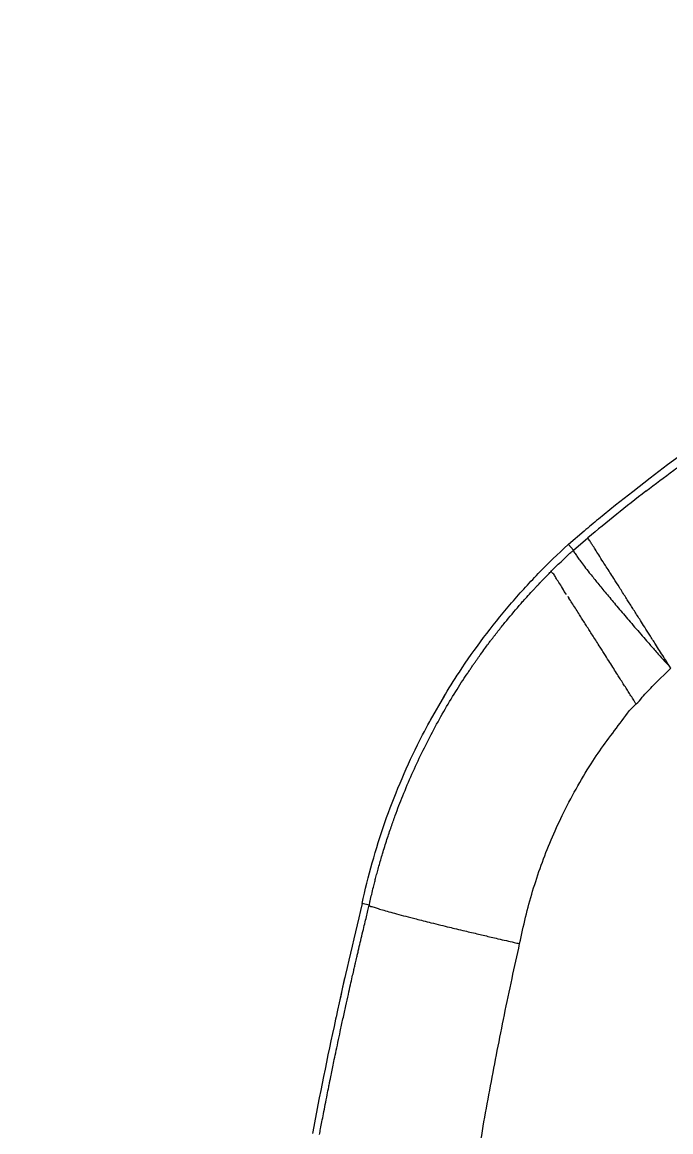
# Model space of a CAD drawing. Header units: millimetres. Extents: x 1145859089 to 1147511753, y -1047484727 to -1047247487.
# Drawn here: x 1146327432 to 1146327518.4, y -1047437916.6 to -1047437768.9 of the extents above; entities that cross this region are included whole.
import ezdxf
from ezdxf.xclip import XClip

# ---------------------------------------------------------------- set-up
doc = ezdxf.new("R2010")
doc.units = ezdxf.units.MM
doc.header["$LTSCALE"] = 100
doc.header["$MEASUREMENT"] = 0
doc.header["$XCLIPFRAME"] = 2
doc.linetypes.add('CENTERX2', pattern=[4, 2.5, -0.5, 0.5, -0.5])
doc.layers.get('0').update_dxf_attribs({"linetype": 'CONTINUOUS'})
for name, color, linetype in [('L-지중매입', 3, 'CENTERX2'), ('XREF', 135, 'CONTINUOUS'), ('단지배치도$0$W240910', 135, 'CONTINUOUS')]:
    doc.layers.add(name, color=color, linetype=linetype)

# ---------------------------------------------------------------- blocks, each defined once
blk = doc.blocks.new('단지배치도$0$zw$9902')
at = {"layer": '단지배치도$0$W240910', "linetype": 'ByBlock', "ltscale": 20}
for p, q in [((58846.73, -66456.82), (58844.37, -66458.55)), ((58844.37, -66458.55), (58842.03, -66460.32)), ((58842.03, -66460.32), (58839.72, -66462.11)), ((58839.72, -66462.11), (58837.42, -66463.92)), ((58837.42, -66463.92), (58835.15, -66465.77)), ((58833.24, -66467.35), (58831.15, -66469.12)), ((58831.82, -66469.88), (58833.74, -66468.26)), ((58831.11, -66469.15), (58831.15, -66469.12)), ((58831.15, -66469.12), (58831.82, -66469.88)), ((58842.51, -66487.84), (58844.79, -66485.62)), ((58814.65, -66489.22), (58812.74, -66492.54)), ((58804.6, -66517.16), (58803.66, -66516.94)), ((58801.33, -66526.85), (58800.54, -66530.4)), ((58800.14, -66532.21), (58800.11, -66532.35)), ((58800.17, -66532.06), (58800.14, -66532.21))]:
    blk.add_line(p, q, dxfattribs=at)
at = {"layer": '단지배치도$0$W240910'}
for radius in [11431.38, 11931.38]:
    blk.add_arc((57394.29, -57699.4), radius, 251.62775, 321.418131, dxfattribs=at)
at = {"layer": '단지배치도$0$W240910', "linetype": 'ByBlock', "ltscale": 20}
for centre, radius, start, end in [((58993.21, -66659.1), 248.7, 127.5968, 129.8812), ((59004.6, -66672.22), 267.09, 129.3777, 129.91), ((59395.36, -66661.35), 609.06, 166.28469, 167.74428), ((59395.36, -66661.35), 609.06, 167.7725, 169.23201)]:
    blk.add_arc(centre, radius, start, end, dxfattribs=at)
for points, knots in [([(58841.48, -66462.05), (58842.71, -66461.1), (58844.26, -66459.93), (58845.92, -66458.7), (58846.49, -66458.29), (58846.93, -66457.97), (58847.78, -66457.35), (58849.32, -66456.25), (58850.69, -66455.29), (58851.54, -66454.7)], [0, 0, 0, 0, 4.659383, 5.833447, 6.209013, 6.764018, 7.459175, 9.356377, 12.468955, 12.468955, 12.468955, 12.468955]), ([(58844.79, -66485.62), (58844.48, -66485.12), (58843.8, -66484.05), (58842.86, -66482.58), (58842.02, -66481.26), (58841.35, -66480.21), (58840.8, -66479.34), (58840.34, -66478.62), (58839.94, -66477.99), (58839.55, -66477.38), (58839.17, -66476.78), (58838.64, -66475.95), (58837.98, -66474.9), (58837.27, -66473.79), (58836.69, -66472.87), (58836.21, -66472.14), (58835.72, -66471.36), (58835.22, -66470.58), (58834.74, -66469.82), (58834.35, -66469.2), (58834.03, -66468.7), (58833.84, -66468.4), (58833.74, -66468.26)], [0, 0, 0, 0, 1.766105, 3.789667, 5.227974, 6.480616, 7.534682, 8.299384, 9.046149, 9.77297, 10.478072, 11.159918, 12.75481, 14.18268, 15.124688, 16.003017, 16.812133, 17.88619, 18.782929, 19.518003, 20.062871, 20.580315, 20.580315, 20.580315, 20.580315]), ([(58814.49, -66489.5), (58815.17, -66488.36), (58816.88, -66485.65), (58819.8, -66481.5), (58823.31, -66477.13), (58827.07, -66472.99), (58829.74, -66470.4), (58831.11, -66469.15)], [0, 0, 0, 0, 3.996211, 9.600635, 15.205056, 20.809477, 26.360622, 26.360622, 26.360622, 26.360622]), ([(58828.91, -66472.65), (58829.38, -66472.18), (58830.1, -66471.48), (58830.96, -66470.67), (58831.45, -66470.22), (58831.7, -66469.99), (58831.82, -66469.88)], [0, 0, 0, 0, 2.010176, 3.026176, 3.521833, 4.025205, 4.025205, 4.025205, 4.025205]), ([(58831.82, -66469.88), (58831.8, -66470.05), (58832.08, -66470.36), (58832.37, -66470.85), (58832.8, -66471.42), (58833.32, -66472.11), (58833.7, -66472.63), (58833.93, -66472.89)], [0, 0, 0, 0, 0.530231, 1.068424, 1.775653, 2.645419, 3.68353, 3.68353, 3.68353, 3.68353]), ([(58814.53, -66491.38), (58815.05, -66490.48), (58816.06, -66488.79), (58817.22, -66486.99), (58817.94, -66485.93), (58818.22, -66485.51), (58818.49, -66485.12), (58818.75, -66484.75), (58818.99, -66484.4), (58819.23, -66484.07), (58819.57, -66483.6), (58819.98, -66483.03), (58820.44, -66482.41), (58820.78, -66481.96), (58821.06, -66481.6), (58821.3, -66481.28), (58821.61, -66480.88), (58822.14, -66480.2), (58823.23, -66478.86), (58824.33, -66477.57), (58825.23, -66476.54), (58825.73, -66475.99), (58826.19, -66475.48), (58826.64, -66474.99), (58826.98, -66474.63), (58827.31, -66474.29), (58827.68, -66473.9), (58828.05, -66473.52), (58828.48, -66473.09), (58828.75, -66472.81), (58828.91, -66472.65)], [0, 0, 0, 0, 3.100927, 5.911369, 6.435938, 6.936096, 7.411864, 7.863253, 8.29027, 8.692914, 9.071186, 10.050827, 10.815371, 11.364731, 11.763317, 12.179639, 12.548914, 13.287503, 14.76487, 17.722411, 18.381878, 18.876401, 19.941374, 20.437068, 20.873522, 21.436199, 21.841152, 22.496679, 23.024619, 23.674417, 23.674417, 23.674417, 23.674417]), ([(58830.91, -66475.8), (58830.66, -66475.57), (58830.4, -66474.95), (58829.91, -66474.23), (58829.48, -66473.61), (58829.28, -66473.1), (58828.81, -66472.8), (58828.91, -66472.65)], [0, 0, 0, 0, 1.02279, 1.931102, 2.663899, 3.207625, 3.731837, 3.731837, 3.731837, 3.731837]), ([(58833.93, -66472.89), (58834.27, -66473.28), (58834.94, -66474.17), (58836.06, -66475.51), (58837.31, -66477.01), (58838.43, -66478.33), (58839.4, -66479.46), (58840.18, -66480.37), (58840.97, -66481.27), (58841.81, -66482.24), (58842.74, -66483.3), (58843.74, -66484.47), (58844.49, -66485.2), (58844.79, -66485.62)], [0, 0, 0, 0, 1.564142, 3.325004, 5.262277, 7.399786, 8.528767, 9.736137, 10.982466, 12.122012, 13.598393, 15.198767, 16.737856, 16.737856, 16.737856, 16.737856]), ([(58840.18, -66490.37), (58840.08, -66490.27), (58839.93, -66489.93), (58839.57, -66489.44), (58839.21, -66488.84), (58838.83, -66488.25), (58838.44, -66487.64), (58838.06, -66487.05), (58837.64, -66486.38), (58837.18, -66485.65), (58836.64, -66484.81), (58836.15, -66484.04), (58835.72, -66483.36), (58835.33, -66482.74), (58834.9, -66482.07), (58834.46, -66481.38), (58834.05, -66480.74), (58833.66, -66480.13), (58833.28, -66479.53), (58832.9, -66478.93), (58832.5, -66478.3), (58832.07, -66477.63), (58831.63, -66476.94), (58831.34, -66476.48), (58831.2, -66476.26)], [0, 0, 0, 0, 0.40663, 1.101068, 1.813156, 2.515255, 3.200758, 3.975667, 4.632084, 5.580412, 6.54713, 7.637253, 8.296813, 8.972935, 9.841725, 10.680031, 11.430032, 12.119253, 12.844371, 13.556454, 14.252437, 15.087388, 15.935519, 16.722074, 16.722074, 16.722074, 16.722074]), ([(58840.18, -66490.37), (58840.5, -66490.14), (58840.92, -66489.47), (58841.73, -66488.67), (58842.25, -66488.12), (58842.51, -66487.84)], [0, 0, 0, 0, 1.183598, 2.29214, 3.440157, 3.440157, 3.440157, 3.440157]), ([(58824.65, -66522.28), (58824.91, -66521.1), (58825.39, -66518.74), (58826.36, -66515.26), (58827.49, -66511.83), (58828.81, -66508.47), (58830.35, -66505.08), (58832.12, -66501.68), (58834.05, -66498.48), (58836.01, -66495.54), (58838.08, -66492.95), (58839.33, -66491.08), (58840.18, -66490.37)], [0, 0, 0, 0, 3.632436, 7.214714, 10.835867, 14.452148, 18.050733, 22.006283, 25.937991, 29.263585, 32.581286, 35.905004, 35.905004, 35.905004, 35.905004]), ([(58804.6, -66517.16), (58804.65, -66516.96), (58804.75, -66516.48), (58804.94, -66515.68), (58805.14, -66514.84), (58805.33, -66514.08), (58805.5, -66513.4), (58805.69, -66512.71), (58805.98, -66511.66), (58806.39, -66510.22), (58806.94, -66508.47), (58807.51, -66506.78), (58808.2, -66504.83), (58809.1, -66502.49), (58810.28, -66499.71), (58811.6, -66496.88), (58813.01, -66494.1), (58814.02, -66492.28), (58814.53, -66491.38)], [0, 0, 0, 0, 0.617661, 1.4687, 2.464813, 3.195171, 3.821585, 4.585677, 5.349337, 7.081726, 9.06618, 10.854362, 12.448485, 15.256615, 18.373099, 21.499443, 24.623924, 27.737325, 27.737325, 27.737325, 27.737325]), ([(58803.66, -66516.94), (58804.05, -66515.12), (58804.95, -66511.49), (58806.64, -66506.14), (58808.65, -66500.9), (58810.77, -66496.27), (58812.26, -66493.42), (58812.91, -66492.24)], [0, 0, 0, 0, 5.604747, 11.209491, 16.814234, 22.41898, 26.475197, 26.475197, 26.475197, 26.475197]), ([(58797.97, -66547.71), (58798.02, -66547.44), (58798.13, -66546.87), (58798.31, -66545.94), (58798.51, -66544.87), (58798.75, -66543.68), (58798.98, -66542.49), (58799.18, -66541.51), (58799.32, -66540.8), (58799.42, -66540.29), (58799.55, -66539.66), (58799.71, -66538.9), (58799.91, -66537.9), (58800.15, -66536.75), (58800.44, -66535.41), (58800.76, -66533.89), (58801.11, -66532.27), (58801.47, -66530.62), (58801.81, -66529.11), (58802.09, -66527.83), (58802.33, -66526.77), (58802.52, -66525.94), (58802.66, -66525.33), (58802.8, -66524.73), (58802.93, -66524.16), (58803.08, -66523.53), (58803.25, -66522.79), (58803.48, -66521.83), (58803.74, -66520.72), (58804, -66519.66), (58804.22, -66518.74), (58804.42, -66517.91), (58804.54, -66517.4), (58804.6, -66517.16)], [0, 0, 0, 0, 0.80711, 1.754338, 2.84172, 4.087611, 5.393996, 6.473409, 7.071229, 7.566506, 8.043536, 8.992257, 9.912858, 11.090715, 12.525852, 14.02463, 15.734029, 17.518769, 19.069157, 20.385203, 21.466948, 22.314447, 22.927752, 23.371117, 24.15612, 24.685855, 25.311787, 26.418611, 27.664944, 28.725321, 29.678608, 30.524851, 31.264089, 31.264089, 31.264089, 31.264089]), ([(58804.6, -66517.16), (58804.71, -66517.31), (58805.13, -66517.37), (58805.69, -66517.59), (58806.4, -66517.79), (58807.27, -66518.04), (58808.31, -66518.33), (58809.52, -66518.65), (58810.7, -66518.95), (58811.82, -66519.24), (58812.92, -66519.51), (58814.09, -66519.8), (58815.22, -66520.07), (58816.29, -66520.33), (58817.57, -66520.64), (58819.12, -66521), (58820.59, -66521.35), (58821.83, -66521.64), (58822.85, -66521.87), (58823.82, -66522.09), (58824.4, -66522.22), (58824.65, -66522.28)], [0, 0, 0, 0, 0.545333, 1.111264, 1.856496, 2.751032, 3.830629, 5.089486, 6.515796, 7.489334, 8.559229, 9.904418, 11.101251, 12.041752, 13.209308, 15.065064, 16.801774, 17.73696, 18.900637, 19.937199, 20.706411, 20.706411, 20.706411, 20.706411]), ([(58819.06, -66550.84), (58819.36, -66549.23), (58819.87, -66546.01), (58820.76, -66541.23), (58821.66, -66536.5), (58822.62, -66531.74), (58823.6, -66526.99), (58824.33, -66523.84), (58824.65, -66522.28)], [0, 0, 0, 0, 4.921841, 9.776253, 14.561525, 19.395995, 24.336611, 29.104186, 29.104186, 29.104186, 29.104186])]:
    blk.add_open_spline(points, degree=3, knots=knots, dxfattribs=at)
blk.add_open_spline([(58831.2, -66476.26), (58831.1, -66476.11), (58831.04, -66475.93), (58830.91, -66475.8)], degree=3, dxfattribs=at)
blk = doc.blocks.new('단지배치도')
blk.add_blockref('단지배치도$0$zw$9902', (141034.19, 142437.16))

msp = doc.modelspace()

# ---------------------------------------------------------------- linework, layer by layer
at = {"layer": 'L-지중매입', "ltscale": 2}
msp.add_arc((1146292364.149594, -1047402174.186541, 0), 45716.750817, 303.4822833292, 333.0437788935, dxfattribs=at)

# ---------------------------------------------------------------- block references
at = {"layer": 'XREF'}
ref = msp.add_blockref('단지배치도', (1146127639.433663, -1047513806.462535), dxfattribs=at)
XClip(ref).set_block_clipping_path([(72982.4064819524, 34919.7593965298), (360382.4067475507, 255319.7593436697)])

doc.saveas('drawing.dxf')
